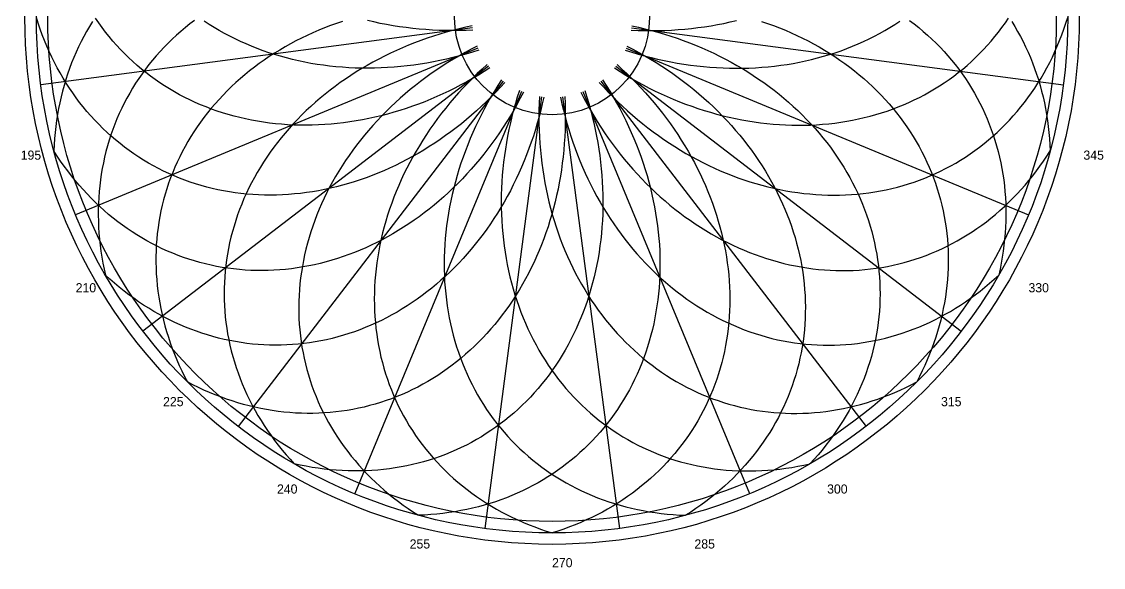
# Model space of a CAD drawing. Header units: millimetres. Extents: x -479 to 486, y -480 to 488.
# Drawn here: x -463 to 481, y -480 to -4 of the extents above; entities that cross this region are included whole.
import ezdxf

# ---------------------------------------------------------------- set-up
doc = ezdxf.new("R2010")
doc.units = ezdxf.units.MM

msp = doc.modelspace()

# ---------------------------------------------------------------- linework, layer by layer
at = {"layer": 'ARO'}
for radius in [460, 440]:
    msp.add_circle((0, 0), radius, dxfattribs=at)
at = {"layer": 'ARO_EJE'}
msp.add_circle((0, 0), 450, dxfattribs=at)
at = {"layer": 'CURVAS'}
for points in [[(-41.0804, -56.678), (-45.0474, -61.0177), (-49.0847, -65.2794), (-53.1907, -69.4611), (-57.3635, -73.5612), (-61.6013, -77.5778), (-65.9024, -81.5092), (-70.2649, -85.3538), (-74.6869, -89.1098), (-79.1665, -92.7757), (-83.7018, -96.3499), (-88.2908, -99.8308), (-92.9315, -103.2169), (-97.622, -106.5069), (-102.3603, -109.6992), (-107.1442, -112.7926), (-111.9718, -115.7856), (-116.841, -118.677), (-121.7496, -121.4655), (-126.6956, -124.15), (-131.6768, -126.7292), (-136.6911, -129.2022), (-141.7364, -131.5677), (-146.8104, -133.8249), (-151.911, -135.9726), (-157.036, -138.0101), (-162.1832, -139.9364), (-167.3503, -141.7507), (-172.5352, -143.4522), (-177.7355, -145.0401), (-182.9492, -146.5139), (-188.1739, -147.8729), (-193.4074, -149.1164), (-198.6474, -150.244), (-203.8917, -151.2551), (-209.1381, -152.1494), (-214.3842, -152.9264), (-219.6278, -153.5858), (-224.8667, -154.1273), (-230.0985, -154.5508), (-235.3211, -154.8559), (-240.5323, -155.0426), (-245.7297, -155.1108), (-250.9111, -155.0605), (-256.0743, -154.8917), (-261.2171, -154.6043), (-266.3373, -154.1988), (-271.4326, -153.6751), (-276.5009, -153.0334), (-281.54, -152.2741), (-286.5477, -151.3975), (-291.5219, -150.404), (-296.4604, -149.2939), (-301.3611, -148.0679), (-306.222, -146.7263), (-311.0408, -145.2698), (-315.8155, -143.699), (-320.5442, -142.0146), (-325.2246, -140.2173), (-329.8549, -138.3078), (-334.4331, -136.2871), (-338.9571, -134.1559), (-343.4251, -131.9152), (-347.835, -129.5659), (-352.1851, -127.1091), (-356.4733, -124.5458), (-360.698, -121.8772), (-364.8573, -119.1043), (-368.9493, -116.2283), (-372.9723, -113.2506), (-376.9247, -110.1723), (-380.8046, -106.9948), (-384.6105, -103.7195), (-388.3406, -100.3477), (-391.9934, -96.881), (-395.5674, -93.3208), (-399.0609, -89.6686), (-402.4724, -85.9261), (-405.8006, -82.0948), (-409.044, -78.1764), (-412.2011, -74.1725), (-415.2706, -70.0849), (-418.2513, -65.9153), (-421.1417, -61.6657), (-423.9407, -57.3376), (-426.6471, -52.9331), (-429.2597, -48.454), (-431.7774, -43.9023), (-434.199, -39.2798), (-436.5236, -34.5887), (-438.7502, -29.8309), (-440.8778, -25.0084), (-442.9054, -20.1234), (-444.8322, -15.1779), (-446.6575, -10.174), (-448.3803, -5.114), (-450, 0.0001)], [(41.0804, -56.678), (45.0474, -61.0177), (49.0847, -65.2794), (53.1907, -69.4611), (57.3635, -73.5612), (61.6013, -77.5778), (65.9024, -81.5092), (70.2649, -85.3538), (74.6869, -89.1098), (79.1665, -92.7757), (83.7018, -96.3499), (88.2908, -99.8308), (92.9315, -103.2169), (97.622, -106.5069), (102.3603, -109.6992), (107.1442, -112.7926), (111.9718, -115.7856), (116.841, -118.677), (121.7496, -121.4655), (126.6956, -124.15), (131.6768, -126.7292), (136.6911, -129.2022), (141.7364, -131.5677), (146.8104, -133.8249), (151.911, -135.9726), (157.036, -138.0101), (162.1832, -139.9364), (167.3503, -141.7507), (172.5352, -143.4522), (177.7355, -145.0401), (182.9492, -146.5139), (188.1739, -147.8729), (193.4074, -149.1164), (198.6474, -150.244), (203.8917, -151.2551), (209.1381, -152.1494), (214.3842, -152.9264), (219.6278, -153.5858), (224.8667, -154.1273), (230.0985, -154.5508), (235.3211, -154.8559), (240.5323, -155.0426), (245.7297, -155.1108), (250.9111, -155.0605), (256.0743, -154.8917), (261.2171, -154.6043), (266.3373, -154.1988), (271.4326, -153.6751), (276.5009, -153.0334), (281.54, -152.2741), (286.5477, -151.3975), (291.5219, -150.404), (296.4604, -149.2939), (301.3611, -148.0679), (306.222, -146.7263), (311.0408, -145.2698), (315.8155, -143.699), (320.5442, -142.0146), (325.2246, -140.2173), (329.8549, -138.3078), (334.4331, -136.2871), (338.9571, -134.1559), (343.4251, -131.9152), (347.835, -129.5659), (352.1851, -127.1091), (356.4733, -124.5458), (360.698, -121.8772), (364.8573, -119.1043), (368.9493, -116.2283), (372.9723, -113.2506), (376.9247, -110.1723), (380.8046, -106.9948), (384.6105, -103.7195), (388.3406, -100.3477), (391.9934, -96.881), (395.5674, -93.3208), (399.0609, -89.6686), (402.4724, -85.9261), (405.8006, -82.0948), (409.044, -78.1764), (412.2011, -74.1725), (415.2706, -70.0849), (418.2513, -65.9153), (421.1417, -61.6657), (423.9407, -57.3376), (426.6471, -52.9331), (429.2597, -48.454), (431.7774, -43.9023), (434.199, -39.2798), (436.5236, -34.5887), (438.7502, -29.8309), (440.8778, -25.0084), (442.9054, -20.1234), (444.8322, -15.1779), (446.6575, -10.174), (448.3803, -5.114), (450, 0.0001)], [(-401.0801, -3.5815), (-403.7112, -7.8755), (-406.242, -12.2394), (-408.6712, -16.6713), (-410.9978, -21.1693), (-413.221, -25.7315), (-415.3397, -30.3558), (-417.3529, -35.0404), (-419.2599, -39.7832), (-421.0598, -44.5821), (-422.7519, -49.435), (-424.3353, -54.34), (-425.8095, -59.295), (-427.1738, -64.2976), (-428.4276, -69.3459), (-429.5704, -74.4376), (-430.6017, -79.5705), (-431.521, -84.7425), (-432.3279, -89.9513), (-433.0221, -95.1947), (-433.6033, -100.4704), (-434.0712, -105.7761), (-434.4257, -111.1096), (-434.6666, -116.4686)], [(-54.35, -44.1143), (-59.305, -47.2794), (-64.3078, -50.3509), (-69.3561, -53.3275), (-74.4479, -56.2079), (-79.5809, -58.9908), (-84.753, -61.675), (-89.9619, -64.2595), (-95.2053, -66.7431), (-100.481, -69.1246), (-105.7869, -71.4032), (-111.1204, -73.5778), (-116.4795, -75.6475), (-121.8616, -77.6113), (-127.2647, -79.4686), (-132.6862, -81.2183), (-138.124, -82.8599), (-143.5756, -84.3925), (-149.0387, -85.8156), (-154.5109, -87.1284), (-159.99, -88.3306), (-165.4735, -89.4214), (-170.9591, -90.4006), (-176.4444, -91.2676), (-181.9271, -92.022), (-187.4048, -92.6636), (-192.8751, -93.1921), (-198.3357, -93.6072), (-203.7843, -93.9088), (-209.2185, -94.0967), (-214.636, -94.1709), (-220.0344, -94.1312), (-225.4114, -93.9778), (-230.7647, -93.7108), (-236.092, -93.3301), (-241.391, -92.8361), (-246.6595, -92.2288), (-251.8951, -91.5086), (-257.0956, -90.6758), (-262.2588, -89.7307), (-267.3824, -88.6737), (-272.4643, -87.5053), (-277.5023, -86.226), (-282.4941, -84.8364), (-287.4377, -83.3369), (-292.3309, -81.7284), (-297.1716, -80.0114), (-301.9578, -78.1868), (-306.6873, -76.2552), (-311.3582, -74.2176), (-315.9684, -72.0748), (-320.5159, -69.8277), (-324.9989, -67.4773), (-329.4153, -65.0246), (-333.7633, -62.4707), (-338.0409, -59.8166), (-342.2464, -57.0635), (-346.378, -54.2126), (-350.4338, -51.2652), (-354.4121, -48.2224), (-358.3112, -45.0855), (-362.1295, -41.8561), (-365.8653, -38.5353), (-369.5169, -35.1247), (-373.0829, -31.6258), (-376.5616, -28.04), (-379.9517, -24.3688), (-383.2515, -20.6139), (-386.4598, -16.7768), (-389.575, -12.8593), (-392.596, -8.863), (-395.5213, -4.7895), (-398.3498, -0.6408)], [(-311.9051, -2.6298), (-315.9735, -5.7196), (-319.9579, -8.8967), (-323.8564, -12.1598), (-327.6674, -15.5073), (-331.3892, -18.9379), (-335.0204, -22.45), (-338.5591, -26.0423), (-342.0041, -29.713), (-345.3538, -33.4608), (-348.6067, -37.2839), (-351.7614, -41.1806), (-354.8167, -45.1494), (-357.7711, -49.1885), (-360.6234, -53.2961), (-363.3724, -57.4707), (-366.0169, -61.7101), (-368.5558, -66.0128), (-370.9879, -70.3768), (-373.3122, -74.8003), (-375.5278, -79.2813), (-377.6336, -83.818), (-379.6288, -88.4083), (-381.5125, -93.0504), (-383.2839, -97.7421), (-384.9422, -102.4815), (-386.4867, -107.2666), (-387.9168, -112.0953), (-389.2318, -116.9655), (-390.4312, -121.8751), (-391.5144, -126.8221), (-392.481, -131.8042), (-393.3307, -136.8193), (-394.0629, -141.8653), (-394.6773, -146.94), (-395.1739, -152.0413), (-395.5523, -157.1668), (-395.8122, -162.3145), (-395.9538, -167.4822), (-395.9768, -172.6674), (-395.8813, -177.8682), (-395.6673, -183.0822), (-395.3349, -188.3071), (-394.8843, -193.5408), (-394.3155, -198.781), (-393.629, -204.0254), (-392.825, -209.2717), (-391.9037, -214.5178), (-390.8657, -219.7613), (-389.7114, -225)], [(-182.7207, -3.4985), (-188.015, -5.2955), (-193.2552, -7.1903), (-198.4391, -9.1822), (-203.5645, -11.2701), (-208.6291, -13.4533), (-213.6308, -15.7308), (-218.5674, -18.1017), (-223.4368, -20.5648), (-228.2369, -23.1191), (-232.9656, -25.7636), (-237.621, -28.4971), (-242.2009, -31.3185), (-246.7035, -34.2264), (-251.1267, -37.2197), (-255.4688, -40.2971), (-259.7278, -43.4572), (-263.9019, -46.6987), (-267.9892, -50.0203), (-271.9881, -53.4203), (-275.8968, -56.8975), (-279.7137, -60.4503), (-283.4371, -64.0772), (-287.0653, -67.7766), (-290.5968, -71.547), (-294.0302, -75.3866), (-297.3639, -79.2939), (-300.5965, -83.2672), (-303.7266, -87.3047), (-306.7529, -91.4048), (-309.6741, -95.5656), (-312.4888, -99.7854), (-315.1959, -104.0624), (-317.7943, -108.3947), (-320.2828, -112.7805), (-322.6603, -117.2178), (-324.9258, -121.7048), (-327.0784, -126.2395), (-329.1171, -130.82), (-331.0411, -135.4443), (-332.8494, -140.1104), (-334.5414, -144.8163), (-336.1163, -149.5601), (-337.5734, -154.3395), (-338.9122, -159.1527), (-340.1319, -163.9975), (-341.2322, -168.8718), (-342.2125, -173.7736), (-343.0724, -178.7007), (-343.8115, -183.651), (-344.4296, -188.6224), (-344.9263, -193.6128), (-345.3014, -198.6199), (-345.5548, -203.6417), (-345.6864, -208.676), (-345.6961, -213.7206), (-345.584, -218.7734), (-345.3499, -223.8321), (-344.9941, -228.8946), (-344.5168, -233.9587), (-343.9181, -239.0223), (-343.1982, -244.0832), (-342.3575, -249.1391), (-341.3964, -254.188), (-340.3152, -259.2275), (-339.1144, -264.2557), (-337.7946, -269.2703), (-336.3563, -274.2691), (-334.8001, -279.25), (-333.1267, -284.2109), (-331.3368, -289.1497), (-329.4313, -294.0641), (-327.4108, -298.952), (-325.2763, -303.8115), (-323.0287, -308.6404), (-320.6689, -313.4366), (-318.198, -318.1981)], [(-63.9157, -28.5444), (-69.5211, -30.3192), (-75.1483, -31.9912), (-80.795, -33.5597), (-86.4588, -35.0241), (-92.1372, -36.3837), (-97.8278, -37.6378), (-103.5281, -38.7861), (-109.2356, -39.8279), (-114.948, -40.7629), (-120.6628, -41.5905), (-126.3774, -42.3106), (-132.0895, -42.9227), (-137.7966, -43.4267), (-143.4962, -43.8222), (-149.1859, -44.1091), (-154.8632, -44.2874), (-160.5257, -44.3568), (-166.171, -44.3174), (-171.7966, -44.1692), (-177.4001, -43.9123), (-182.9791, -43.5468), (-188.5312, -43.0728), (-194.054, -42.4905), (-199.5451, -41.8002), (-205.0022, -41.0023), (-210.4229, -40.0969), (-215.8049, -39.0845), (-221.1459, -37.9656), (-226.4436, -36.7407), (-231.6956, -35.4102), (-236.8998, -33.9747), (-242.0539, -32.4349), (-247.1557, -30.7914), (-252.203, -29.0449), (-257.1936, -27.1962), (-262.1253, -25.246), (-266.9961, -23.1953), (-271.8039, -21.0449), (-276.5466, -18.7956), (-281.222, -16.4486), (-285.8284, -14.0047), (-290.3636, -11.4651), (-294.8256, -8.8308), (-299.2127, -6.1029), (-303.5228, -3.2827)], [(-69.6248, -7.2377), (-75.3666, -8.5034), (-81.0759, -9.8689), (-86.7504, -11.3339), (-92.3876, -12.8977), (-97.985, -14.5594), (-103.5403, -16.3186), (-109.051, -18.1743), (-114.5148, -20.1258), (-119.9293, -22.1723), (-125.2923, -24.3129), (-130.6014, -26.5466), (-135.8542, -28.8726), (-141.0487, -31.2897), (-146.1825, -33.797), (-151.2533, -36.3933), (-156.2592, -39.0776), (-161.1978, -41.8488), (-166.067, -44.7055), (-170.8648, -47.6466), (-175.5891, -50.6708), (-180.2379, -53.7769), (-184.8092, -56.9635), (-189.3009, -60.2291), (-193.7113, -63.5725), (-198.0382, -66.9921), (-202.28, -70.4865), (-206.4348, -74.0543), (-210.5008, -77.6937), (-214.4762, -81.4034), (-218.3594, -85.1817), (-222.1486, -89.027), (-225.8423, -92.9375), (-229.4388, -96.9117), (-232.9366, -100.9479), (-236.3343, -105.0442), (-239.6302, -109.1989), (-242.8231, -113.4103), (-245.9115, -117.6766), (-248.8941, -121.9958), (-251.7697, -126.3661), (-254.537, -130.7858), (-257.1948, -135.2527), (-259.7419, -139.7652), (-262.1773, -144.321), (-264.4998, -148.9185), (-266.7087, -153.5555), (-268.8028, -158.23), (-270.7813, -162.9401), (-272.6433, -167.6837), (-274.388, -172.4588), (-276.0146, -177.2634), (-277.5226, -182.0953), (-278.9111, -186.9525), (-280.1797, -191.8328), (-281.3278, -196.7343), (-282.3547, -201.6548), (-283.2603, -206.5921), (-284.044, -211.5442), (-284.7056, -216.5089), (-285.2446, -221.484), (-285.661, -226.4675), (-285.9544, -231.4572), (-286.1249, -236.451), (-286.1722, -241.4467), (-286.0965, -246.442), (-285.8977, -251.4351), (-285.576, -256.4235), (-285.1313, -261.4053), (-284.564, -266.3782), (-283.8743, -271.3402), (-283.0625, -276.2891), (-282.1289, -281.2227), (-281.074, -286.139), (-279.8981, -291.0358), (-278.6019, -295.911), (-277.1858, -300.7625), (-275.6504, -305.5883), (-273.9965, -310.3863), (-272.2247, -315.1543), (-270.3358, -319.8904), (-268.3306, -324.5925), (-266.21, -329.2585), (-263.9749, -333.8866), (-261.6262, -338.4746), (-259.1649, -343.0207), (-256.5923, -347.5228), (-253.9091, -351.979), (-251.1168, -356.3875), (-248.2165, -360.7462), (-245.2094, -365.0534), (-242.0968, -369.3072), (-238.88, -373.5056), (-235.5605, -377.6471), (-232.1397, -381.7297), (-228.619, -385.7517), (-225, -389.7115)], [(-69.1256, -11.0291), (-74.9994, -11.2927), (-80.8676, -11.4513), (-86.7279, -11.5049), (-92.5777, -11.4535), (-98.4145, -11.297), (-104.2358, -11.0357), (-110.039, -10.6694), (-115.8217, -10.1985), (-121.5815, -9.6232), (-127.3157, -8.9436), (-133.022, -8.16), (-138.6979, -7.2729), (-144.3409, -6.2826), (-149.9487, -5.1895), (-155.5188, -3.994), (-161.0488, -2.6968)], [(54.35, -44.1143), (59.305, -47.2794), (64.3078, -50.3509), (69.3561, -53.3275), (74.4479, -56.2079), (79.5809, -58.9908), (84.753, -61.675), (89.9619, -64.2595), (95.2053, -66.7431), (100.481, -69.1246), (105.7869, -71.4032), (111.1204, -73.5778), (116.4795, -75.6475), (121.8616, -77.6113), (127.2647, -79.4686), (132.6862, -81.2183), (138.124, -82.8599), (143.5756, -84.3925), (149.0387, -85.8156), (154.5109, -87.1284), (159.99, -88.3306), (165.4735, -89.4214), (170.9591, -90.4006), (176.4444, -91.2676), (181.9271, -92.022), (187.4048, -92.6636), (192.8751, -93.1921), (198.3357, -93.6072), (203.7843, -93.9088), (209.2185, -94.0967), (214.636, -94.1709), (220.0344, -94.1312), (225.4114, -93.9778), (230.7647, -93.7108), (236.092, -93.3301), (241.391, -92.8361), (246.6595, -92.2288), (251.8951, -91.5086), (257.0956, -90.6758), (262.2588, -89.7307), (267.3824, -88.6737), (272.4643, -87.5053), (277.5023, -86.226), (282.4941, -84.8364), (287.4377, -83.3369), (292.3309, -81.7284), (297.1716, -80.0114), (301.9578, -78.1868), (306.6873, -76.2552), (311.3582, -74.2176), (315.9684, -72.0748), (320.5159, -69.8277), (324.9989, -67.4773), (329.4153, -65.0246), (333.7633, -62.4707), (338.0409, -59.8166), (342.2464, -57.0635), (346.378, -54.2126), (350.4338, -51.2652), (354.4121, -48.2224), (358.3112, -45.0855), (362.1295, -41.8561), (365.8653, -38.5353), (369.5169, -35.1247), (373.0829, -31.6258), (376.5616, -28.04), (379.9517, -24.3688), (383.2515, -20.6139), (386.4598, -16.7768), (389.575, -12.8593), (392.596, -8.863), (395.5213, -4.7895), (398.3498, -0.6408)], [(63.9157, -28.5444), (69.5211, -30.3192), (75.1483, -31.9912), (80.795, -33.5597), (86.4588, -35.0241), (92.1372, -36.3837), (97.8278, -37.6378), (103.5281, -38.7861), (109.2356, -39.8279), (114.948, -40.7629), (120.6628, -41.5905), (126.3774, -42.3106), (132.0895, -42.9227), (137.7966, -43.4267), (143.4962, -43.8222), (149.1859, -44.1091), (154.8632, -44.2874), (160.5257, -44.3568), (166.171, -44.3174), (171.7966, -44.1692), (177.4001, -43.9123), (182.9791, -43.5468), (188.5312, -43.0728), (194.054, -42.4905), (199.5451, -41.8002), (205.0022, -41.0023), (210.4229, -40.0969), (215.8049, -39.0845), (221.1459, -37.9656), (226.4436, -36.7407), (231.6956, -35.4102), (236.8998, -33.9747), (242.0539, -32.4349), (247.1557, -30.7914), (252.203, -29.0449), (257.1936, -27.1962), (262.1253, -25.246), (266.9961, -23.1953), (271.8039, -21.0449), (276.5466, -18.7956), (281.222, -16.4486), (285.8284, -14.0047), (290.3636, -11.4651), (294.8256, -8.8308), (299.2127, -6.1029), (303.5228, -3.2827)], [(69.1256, -11.0291), (74.9994, -11.2927), (80.8676, -11.4513), (86.7279, -11.5049), (92.5777, -11.4535), (98.4145, -11.297), (104.2358, -11.0357), (110.039, -10.6694), (115.8217, -10.1985), (121.5815, -9.6232), (127.3157, -8.9436), (133.022, -8.16), (138.6979, -7.2729), (144.3409, -6.2826), (149.9487, -5.1895), (155.5188, -3.994), (161.0488, -2.6968)], [(69.6248, -7.2377), (75.3666, -8.5034), (81.0759, -9.8689), (86.7504, -11.3339), (92.3876, -12.8977), (97.985, -14.5594), (103.5403, -16.3186), (109.051, -18.1743), (114.5148, -20.1258), (119.9293, -22.1723), (125.2923, -24.3129), (130.6014, -26.5466), (135.8542, -28.8726), (141.0487, -31.2897), (146.1825, -33.797), (151.2533, -36.3933), (156.2592, -39.0776), (161.1978, -41.8488), (166.067, -44.7055), (170.8648, -47.6466), (175.5891, -50.6708), (180.2379, -53.7769), (184.8092, -56.9635), (189.3009, -60.2291), (193.7113, -63.5725), (198.0382, -66.9921), (202.28, -70.4865), (206.4348, -74.0543), (210.5008, -77.6937), (214.4762, -81.4034), (218.3594, -85.1817), (222.1486, -89.027), (225.8423, -92.9375), (229.4388, -96.9117), (232.9366, -100.9479), (236.3343, -105.0442), (239.6302, -109.1989), (242.8231, -113.4103), (245.9115, -117.6766), (248.8941, -121.9958), (251.7697, -126.3661), (254.537, -130.7858), (257.1948, -135.2527), (259.7419, -139.7652), (262.1773, -144.321), (264.4998, -148.9185), (266.7087, -153.5555), (268.8028, -158.23), (270.7813, -162.9401), (272.6433, -167.6837), (274.388, -172.4588), (276.0146, -177.2634), (277.5226, -182.0953), (278.9111, -186.9525), (280.1797, -191.8328), (281.3278, -196.7343), (282.3547, -201.6548), (283.2603, -206.5921), (284.044, -211.5442), (284.7056, -216.5089), (285.2446, -221.484), (285.661, -226.4675), (285.9544, -231.4572), (286.1249, -236.451), (286.1722, -241.4467), (286.0965, -246.442), (285.8977, -251.4351), (285.576, -256.4235), (285.1313, -261.4053), (284.564, -266.3782), (283.8743, -271.3402), (283.0625, -276.2891), (282.1289, -281.2227), (281.074, -286.139), (279.8981, -291.0358), (278.6019, -295.911), (277.1858, -300.7625), (275.6504, -305.5883), (273.9965, -310.3863), (272.2247, -315.1543), (270.3358, -319.8904), (268.3306, -324.5925), (266.21, -329.2585), (263.9749, -333.8866), (261.6262, -338.4746), (259.1649, -343.0207), (256.5923, -347.5228), (253.9091, -351.979), (251.1168, -356.3875), (248.2165, -360.7462), (245.2094, -365.0534), (242.0968, -369.3072), (238.88, -373.5056), (235.5605, -377.6471), (232.1397, -381.7297), (228.619, -385.7517), (225, -389.7115)], [(182.7207, -3.4985), (188.015, -5.2955), (193.2552, -7.1903), (198.4391, -9.1822), (203.5645, -11.2701), (208.6291, -13.4533), (213.6308, -15.7308), (218.5674, -18.1017), (223.4368, -20.5648), (228.2369, -23.1191), (232.9656, -25.7636), (237.621, -28.4971), (242.2009, -31.3185), (246.7035, -34.2264), (251.1267, -37.2197), (255.4688, -40.2971), (259.7278, -43.4572), (263.9019, -46.6987), (267.9892, -50.0203), (271.9881, -53.4203), (275.8968, -56.8975), (279.7137, -60.4503), (283.4371, -64.0772), (287.0653, -67.7766), (290.5968, -71.547), (294.0302, -75.3866), (297.3639, -79.2939), (300.5965, -83.2672), (303.7266, -87.3047), (306.7529, -91.4048), (309.6741, -95.5656), (312.4888, -99.7854), (315.1959, -104.0624), (317.7943, -108.3947), (320.2828, -112.7805), (322.6603, -117.2178), (324.9258, -121.7048), (327.0784, -126.2395), (329.1171, -130.82), (331.0411, -135.4443), (332.8494, -140.1104), (334.5414, -144.8163), (336.1163, -149.5601), (337.5734, -154.3395), (338.9122, -159.1527), (340.1319, -163.9975), (341.2322, -168.8718), (342.2125, -173.7736), (343.0724, -178.7007), (343.8115, -183.651), (344.4296, -188.6224), (344.9263, -193.6128), (345.3014, -198.6199), (345.5548, -203.6417), (345.6864, -208.676), (345.6961, -213.7206), (345.584, -218.7734), (345.3499, -223.8321), (344.9941, -228.8946), (344.5168, -233.9587), (343.9181, -239.0223), (343.1982, -244.0832), (342.3575, -249.1391), (341.3964, -254.188), (340.3152, -259.2275), (339.1144, -264.2557), (337.7946, -269.2703), (336.3563, -274.2691), (334.8001, -279.25), (333.1267, -284.2109), (331.3368, -289.1497), (329.4313, -294.0641), (327.4108, -298.952), (325.2763, -303.8115), (323.0287, -308.6404), (320.6689, -313.4366), (318.198, -318.1981)], [(311.9051, -2.6298), (315.9735, -5.7196), (319.9579, -8.8967), (323.8564, -12.1598), (327.6674, -15.5073), (331.3892, -18.9379), (335.0204, -22.45), (338.5591, -26.0423), (342.0041, -29.713), (345.3538, -33.4608), (348.6067, -37.2839), (351.7614, -41.1806), (354.8167, -45.1494), (357.7711, -49.1885), (360.6234, -53.2961), (363.3724, -57.4707), (366.0169, -61.7101), (368.5558, -66.0128), (370.9879, -70.3768), (373.3122, -74.8003), (375.5278, -79.2813), (377.6336, -83.818), (379.6288, -88.4083), (381.5125, -93.0504), (383.2839, -97.7421), (384.9422, -102.4815), (386.4867, -107.2666), (387.9168, -112.0953), (389.2318, -116.9655), (390.4312, -121.8751), (391.5144, -126.8221), (392.481, -131.8042), (393.3307, -136.8193), (394.0629, -141.8653), (394.6773, -146.94), (395.1739, -152.0413), (395.5523, -157.1668), (395.8122, -162.3145), (395.9538, -167.4822), (395.9768, -172.6674), (395.8813, -177.8682), (395.6673, -183.0822), (395.3349, -188.3071), (394.8843, -193.5408), (394.3155, -198.781), (393.629, -204.0254), (392.825, -209.2717), (391.9037, -214.5178), (390.8657, -219.7613), (389.7114, -225)], [(401.0801, -3.5815), (403.7112, -7.8755), (406.242, -12.2394), (408.6712, -16.6713), (410.9978, -21.1693), (413.221, -25.7315), (415.3397, -30.3558), (417.3529, -35.0404), (419.2599, -39.7832), (421.0598, -44.5821), (422.7519, -49.435), (424.3353, -54.34), (425.8095, -59.295), (427.1738, -64.2976), (428.4276, -69.3459), (429.5704, -74.4376), (430.6017, -79.5705), (431.521, -84.7425), (432.3279, -89.9513), (433.0221, -95.1947), (433.6033, -100.4704), (434.0712, -105.7761), (434.4257, -111.1096), (434.6666, -116.4686)], [(-65.3791, -25.0113), (-70.5977, -27.7199), (-75.7591, -30.5167), (-80.861, -33.4004), (-85.9014, -36.3698), (-90.878, -39.4237), (-95.7886, -42.5607), (-100.6313, -45.7795), (-105.4038, -49.0787), (-110.1042, -52.4568), (-114.7304, -55.9125), (-119.2805, -59.4442), (-123.7524, -63.0504), (-128.1442, -66.7296), (-132.4541, -70.4802), (-136.6802, -74.3005), (-140.8207, -78.1889), (-144.8738, -82.1438), (-148.8378, -86.1635), (-152.7109, -90.2462), (-156.4915, -94.3901), (-160.178, -98.5935), (-163.7687, -102.8546), (-167.2622, -107.1715), (-170.6569, -111.5425), (-173.9514, -115.9655), (-177.1443, -120.4387), (-180.2341, -124.9602), (-183.2195, -129.528), (-186.0994, -134.1402), (-188.8723, -138.7948), (-191.5372, -143.4897), (-194.0929, -148.2231), (-196.5383, -152.9927), (-198.8723, -157.7966), (-201.0939, -162.6327), (-203.2023, -167.4989), (-205.1964, -172.3932), (-207.0753, -177.3134), (-208.8385, -182.2574), (-210.4849, -187.2231), (-212.014, -192.2084), (-213.4251, -197.211), (-214.7175, -202.2289), (-215.8908, -207.2599), (-216.9443, -212.3018), (-217.8778, -217.3525), (-218.6907, -222.4097), (-219.3826, -227.4714), (-219.9534, -232.5353), (-220.4028, -237.5993), (-220.7305, -242.6611), (-220.9365, -247.7187), (-221.0206, -252.7697), (-220.9828, -257.8121), (-220.8232, -262.8437), (-220.5416, -267.8623), (-220.1385, -272.8658), (-219.6138, -277.852), (-218.9678, -282.8187), (-218.2008, -287.7639), (-217.3132, -292.6853), (-216.3052, -297.581), (-215.1774, -302.4487), (-213.9302, -307.2864), (-212.5641, -312.092), (-211.0798, -316.8634), (-209.4779, -321.5986), (-207.759, -326.2955), (-205.924, -330.9522), (-203.9735, -335.5666), (-201.9085, -340.1367), (-199.7298, -344.6606), (-197.4384, -349.1363), (-195.0352, -353.562), (-192.5213, -357.9356), (-189.8978, -362.2553), (-187.1658, -366.5192), (-184.3264, -370.7256), (-181.3809, -374.8726), (-178.3306, -378.9584), (-175.1767, -382.9813), (-171.9207, -386.9395), (-168.5639, -390.8314), (-165.1078, -394.6552), (-161.5538, -398.4094), (-157.9036, -402.0922), (-154.1585, -405.7022), (-150.3204, -409.2377), (-146.3907, -412.6972), (-142.3713, -416.0794), (-138.2638, -419.3826), (-134.07, -422.6055), (-129.7917, -425.7466), (-125.4308, -428.8048), (-120.9891, -431.7785), (-116.4685, -434.6666)], [(65.3791, -25.0113), (70.5977, -27.7199), (75.7591, -30.5167), (80.861, -33.4004), (85.9014, -36.3698), (90.878, -39.4237), (95.7886, -42.5607), (100.6313, -45.7795), (105.4038, -49.0787), (110.1042, -52.4568), (114.7304, -55.9125), (119.2805, -59.4442), (123.7524, -63.0504), (128.1442, -66.7296), (132.4541, -70.4802), (136.6802, -74.3005), (140.8207, -78.1889), (144.8738, -82.1438), (148.8378, -86.1635), (152.7109, -90.2462), (156.4915, -94.3901), (160.178, -98.5935), (163.7687, -102.8546), (167.2622, -107.1715), (170.6569, -111.5425), (173.9514, -115.9655), (177.1443, -120.4387), (180.2341, -124.9602), (183.2195, -129.528), (186.0994, -134.1402), (188.8723, -138.7948), (191.5372, -143.4897), (194.0929, -148.2231), (196.5383, -152.9927), (198.8723, -157.7966), (201.0939, -162.6327), (203.2023, -167.4989), (205.1964, -172.3932), (207.0753, -177.3134), (208.8385, -182.2574), (210.4849, -187.2231), (212.014, -192.2084), (213.4251, -197.211), (214.7175, -202.2289), (215.8908, -207.2599), (216.9443, -212.3018), (217.8778, -217.3525), (218.6907, -222.4097), (219.3826, -227.4714), (219.9534, -232.5353), (220.4028, -237.5993), (220.7305, -242.6611), (220.9365, -247.7187), (221.0206, -252.7697), (220.9828, -257.8121), (220.8232, -262.8437), (220.5416, -267.8623), (220.1385, -272.8658), (219.6138, -277.852), (218.9678, -282.8187), (218.2008, -287.7639), (217.3132, -292.6853), (216.3052, -297.581), (215.1774, -302.4487), (213.9302, -307.2864), (212.5641, -312.092), (211.0798, -316.8634), (209.4779, -321.5986), (207.759, -326.2955), (205.924, -330.9522), (203.9735, -335.5666), (201.9085, -340.1367), (199.7298, -344.6606), (197.4384, -349.1363), (195.0352, -353.562), (192.5213, -357.9356), (189.8978, -362.2553), (187.1658, -366.5192), (184.3264, -370.7256), (181.3809, -374.8726), (178.3306, -378.9584), (175.1767, -382.9813), (171.9207, -386.9395), (168.5639, -390.8314), (165.1078, -394.6552), (161.5538, -398.4094), (157.9036, -402.0922), (154.1585, -405.7022), (150.3204, -409.2377), (146.3907, -412.6972), (142.3713, -416.0794), (138.2638, -419.3826), (134.07, -422.6055), (129.7917, -425.7466), (125.4308, -428.8048), (120.9891, -431.7785), (116.4685, -434.6666)], [(-56.678, -41.0804), (-61.0177, -45.0474), (-65.2794, -49.0847), (-69.4611, -53.1907), (-73.5612, -57.3635), (-77.5778, -61.6013), (-81.5092, -65.9024), (-85.3538, -70.2649), (-89.1098, -74.6869), (-92.7757, -79.1665), (-96.3499, -83.7018), (-99.8308, -88.2908), (-103.2169, -92.9315), (-106.5069, -97.622), (-109.6992, -102.3603), (-112.7926, -107.1442), (-115.7856, -111.9718), (-118.677, -116.841), (-121.4655, -121.7496), (-124.15, -126.6956), (-126.7292, -131.6768), (-129.2022, -136.6911), (-131.5677, -141.7364), (-133.8249, -146.8104), (-135.9726, -151.911), (-138.0101, -157.036), (-139.9364, -162.1832), (-141.7507, -167.3503), (-143.4522, -172.5352), (-145.0401, -177.7355), (-146.5139, -182.9492), (-147.8729, -188.1739), (-149.1164, -193.4074), (-150.244, -198.6474), (-151.2551, -203.8917), (-152.1494, -209.1381), (-152.9264, -214.3842), (-153.5858, -219.6278), (-154.1273, -224.8667), (-154.5508, -230.0985), (-154.8559, -235.3211), (-155.0426, -240.5323), (-155.1108, -245.7297), (-155.0605, -250.9111), (-154.8917, -256.0743), (-154.6043, -261.2171), (-154.1988, -266.3373), (-153.6751, -271.4326), (-153.0334, -276.5009), (-152.2741, -281.54), (-151.3975, -286.5477), (-150.404, -291.5219), (-149.2939, -296.4604), (-148.0679, -301.3611), (-146.7263, -306.222), (-145.2698, -311.0408), (-143.699, -315.8155), (-142.0146, -320.5442), (-140.2173, -325.2246), (-138.3078, -329.8549), (-136.2871, -334.4331), (-134.1559, -338.9571), (-131.9152, -343.4251), (-129.5659, -347.835), (-127.1091, -352.1851), (-124.5458, -356.4733), (-121.8772, -360.698), (-119.1043, -364.8573), (-116.2283, -368.9493), (-113.2506, -372.9723), (-110.1723, -376.9247), (-106.9948, -380.8046), (-103.7195, -384.6105), (-100.3477, -388.3406), (-96.881, -391.9934), (-93.3208, -395.5674), (-89.6686, -399.0609), (-85.9261, -402.4724), (-82.0948, -405.8006), (-78.1764, -409.044), (-74.1725, -412.2011), (-70.0849, -415.2706), (-65.9153, -418.2513), (-61.6657, -421.1417), (-57.3376, -423.9407), (-52.9331, -426.6471), (-48.454, -429.2597), (-43.9023, -431.7774), (-39.2798, -434.199), (-34.5887, -436.5236), (-29.8309, -438.7502), (-25.0084, -440.8778), (-20.1234, -442.9054), (-15.1779, -444.8322), (-10.174, -446.6575), (-5.114, -448.3803), (0.0001, -450)], [(56.678, -41.0804), (61.0177, -45.0474), (65.2794, -49.0847), (69.4611, -53.1907), (73.5612, -57.3635), (77.5778, -61.6013), (81.5092, -65.9024), (85.3538, -70.2649), (89.1098, -74.6869), (92.7757, -79.1665), (96.3499, -83.7018), (99.8308, -88.2908), (103.2169, -92.9315), (106.5069, -97.622), (109.6992, -102.3603), (112.7926, -107.1442), (115.7856, -111.9718), (118.677, -116.841), (121.4655, -121.7496), (124.15, -126.6956), (126.7292, -131.6768), (129.2022, -136.6911), (131.5677, -141.7364), (133.8249, -146.8104), (135.9726, -151.911), (138.0101, -157.036), (139.9364, -162.1832), (141.7507, -167.3503), (143.4522, -172.5352), (145.0401, -177.7355), (146.5139, -182.9492), (147.8729, -188.1739), (149.1164, -193.4074), (150.244, -198.6474), (151.2551, -203.8917), (152.1494, -209.1381), (152.9264, -214.3842), (153.5858, -219.6278), (154.1273, -224.8667), (154.5508, -230.0985), (154.8559, -235.3211), (155.0426, -240.5323), (155.1108, -245.7297), (155.0605, -250.9111), (154.8917, -256.0743), (154.6043, -261.2171), (154.1988, -266.3373), (153.6751, -271.4326), (153.0334, -276.5009), (152.2741, -281.54), (151.3975, -286.5477), (150.404, -291.5219), (149.2939, -296.4604), (148.0679, -301.3611), (146.7263, -306.222), (145.2698, -311.0408), (143.699, -315.8155), (142.0146, -320.5442), (140.2173, -325.2246), (138.3078, -329.8549), (136.2871, -334.4331), (134.1559, -338.9571), (131.9152, -343.4251), (129.5659, -347.835), (127.1091, -352.1851), (124.5458, -356.4733), (121.8772, -360.698), (119.1043, -364.8573), (116.2283, -368.9493), (113.2506, -372.9723), (110.1723, -376.9247), (106.9948, -380.8046), (103.7195, -384.6105), (100.3477, -388.3406), (96.881, -391.9934), (93.3208, -395.5674), (89.6686, -399.0609), (85.9261, -402.4724), (82.0948, -405.8006), (78.1764, -409.044), (74.1725, -412.2011), (70.0849, -415.2706), (65.9153, -418.2513), (61.6657, -421.1417), (57.3376, -423.9407), (52.9331, -426.6471), (48.454, -429.2597), (43.9023, -431.7774), (39.2798, -434.199), (34.5887, -436.5236), (29.8309, -438.7502), (25.0084, -440.8778), (20.1234, -442.9054), (15.1779, -444.8322), (10.174, -446.6575), (5.114, -448.3803), (-0.0001, -450)], [(44.1143, -54.35), (47.2794, -59.305), (50.3509, -64.3078), (53.3275, -69.3561), (56.2079, -74.4479), (58.9908, -79.5809), (61.675, -84.753), (64.2595, -89.9619), (66.7431, -95.2053), (69.1246, -100.481), (71.4032, -105.7869), (73.5778, -111.1204), (75.6475, -116.4795), (77.6113, -121.8616), (79.4686, -127.2647), (81.2183, -132.6862), (82.8599, -138.124), (84.3925, -143.5756), (85.8156, -149.0387), (87.1284, -154.5109), (88.3306, -159.99), (89.4214, -165.4735), (90.4006, -170.9591), (91.2676, -176.4444), (92.022, -181.9271), (92.6636, -187.4048), (93.1921, -192.8751), (93.6072, -198.3357), (93.9088, -203.7843), (94.0967, -209.2185), (94.1709, -214.636), (94.1312, -220.0344), (93.9778, -225.4114), (93.7108, -230.7647), (93.3301, -236.092), (92.8361, -241.391), (92.2288, -246.6595), (91.5086, -251.8951), (90.6758, -257.0956), (89.7307, -262.2588), (88.6737, -267.3824), (87.5053, -272.4643), (86.226, -277.5023), (84.8364, -282.4941), (83.3369, -287.4377), (81.7284, -292.3309), (80.0114, -297.1716), (78.1868, -301.9578), (76.2552, -306.6873), (74.2176, -311.3582), (72.0748, -315.9684), (69.8277, -320.5159), (67.4773, -324.9989), (65.0246, -329.4153), (62.4707, -333.7633), (59.8166, -338.0409), (57.0635, -342.2464), (54.2126, -346.378), (51.2652, -350.4338), (48.2224, -354.4121), (45.0855, -358.3112), (41.8561, -362.1295), (38.5353, -365.8653), (35.1247, -369.5169), (31.6258, -373.0829), (28.04, -376.5616), (24.3688, -379.9517), (20.6139, -383.2515), (16.7768, -386.4598), (12.8593, -389.575), (8.863, -392.596), (4.7895, -395.5213), (0.6408, -398.3498), (-3.5815, -401.0801), (-7.8755, -403.7112), (-12.2394, -406.242), (-16.6713, -408.6712), (-21.1693, -410.9978), (-25.7315, -413.221), (-30.3558, -415.3397), (-35.0404, -417.3529), (-39.7832, -419.2599), (-44.5821, -421.0598), (-49.435, -422.7519), (-54.34, -424.3353), (-59.295, -425.8095), (-64.2976, -427.1738), (-69.3459, -428.4276), (-74.4376, -429.5704), (-79.5705, -430.6017), (-84.7425, -431.521), (-89.9513, -432.3279), (-95.1947, -433.0221), (-100.4704, -433.6033), (-105.7761, -434.0712), (-111.1096, -434.4257), (-116.4686, -434.6666)], [(-44.1143, -54.35), (-47.2794, -59.305), (-50.3509, -64.3078), (-53.3275, -69.3561), (-56.2079, -74.4479), (-58.9908, -79.5809), (-61.675, -84.753), (-64.2595, -89.9619), (-66.7431, -95.2053), (-69.1246, -100.481), (-71.4032, -105.7869), (-73.5778, -111.1204), (-75.6475, -116.4795), (-77.6113, -121.8616), (-79.4686, -127.2647), (-81.2183, -132.6862), (-82.8599, -138.124), (-84.3925, -143.5756), (-85.8156, -149.0387), (-87.1284, -154.5109), (-88.3306, -159.99), (-89.4214, -165.4735), (-90.4006, -170.9591), (-91.2676, -176.4444), (-92.022, -181.9271), (-92.6636, -187.4048), (-93.1921, -192.8751), (-93.6072, -198.3357), (-93.9088, -203.7843), (-94.0967, -209.2185), (-94.1709, -214.636), (-94.1312, -220.0344), (-93.9778, -225.4114), (-93.7108, -230.7647), (-93.3301, -236.092), (-92.8361, -241.391), (-92.2288, -246.6595), (-91.5086, -251.8951), (-90.6758, -257.0956), (-89.7307, -262.2588), (-88.6737, -267.3824), (-87.5053, -272.4643), (-86.226, -277.5023), (-84.8364, -282.4941), (-83.3369, -287.4377), (-81.7284, -292.3309), (-80.0114, -297.1716), (-78.1868, -301.9578), (-76.2552, -306.6873), (-74.2176, -311.3582), (-72.0748, -315.9684), (-69.8277, -320.5159), (-67.4773, -324.9989), (-65.0246, -329.4153), (-62.4707, -333.7633), (-59.8166, -338.0409), (-57.0635, -342.2464), (-54.2126, -346.378), (-51.2652, -350.4338), (-48.2224, -354.4121), (-45.0855, -358.3112), (-41.8561, -362.1295), (-38.5353, -365.8653), (-35.1247, -369.5169), (-31.6258, -373.0829), (-28.04, -376.5616), (-24.3688, -379.9517), (-20.6139, -383.2515), (-16.7768, -386.4598), (-12.8593, -389.575), (-8.863, -392.596), (-4.7895, -395.5213), (-0.6408, -398.3498), (3.5815, -401.0801), (7.8755, -403.7112), (12.2394, -406.242), (16.6713, -408.6712), (21.1693, -410.9978), (25.7315, -413.221), (30.3558, -415.3397), (35.0404, -417.3529), (39.7832, -419.2599), (44.5821, -421.0598), (49.435, -422.7519), (54.34, -424.3353), (59.295, -425.8095), (64.2976, -427.1738), (69.3459, -428.4276), (74.4376, -429.5704), (79.5705, -430.6017), (84.7425, -431.521), (89.9513, -432.3279), (95.1947, -433.0221), (100.4704, -433.6033), (105.7761, -434.0712), (111.1096, -434.4257), (116.4686, -434.6666)], [(-25.0113, -65.3791), (-27.7199, -70.5977), (-30.5167, -75.7591), (-33.4004, -80.861), (-36.3698, -85.9014), (-39.4237, -90.878), (-42.5607, -95.7886), (-45.7795, -100.6313), (-49.0787, -105.4038), (-52.4568, -110.1042), (-55.9125, -114.7304), (-59.4442, -119.2805), (-63.0504, -123.7524), (-66.7296, -128.1442), (-70.4802, -132.4541), (-74.3005, -136.6802), (-78.1889, -140.8207), (-82.1438, -144.8738), (-86.1635, -148.8378), (-90.2462, -152.7109), (-94.3901, -156.4915), (-98.5935, -160.178), (-102.8546, -163.7687), (-107.1715, -167.2622), (-111.5425, -170.6569), (-115.9655, -173.9514), (-120.4387, -177.1443), (-124.9602, -180.2341), (-129.528, -183.2195), (-134.1402, -186.0994), (-138.7948, -188.8723), (-143.4897, -191.5372), (-148.2231, -194.0929), (-152.9927, -196.5383), (-157.7966, -198.8723), (-162.6327, -201.0939), (-167.4989, -203.2023), (-172.3932, -205.1964), (-177.3134, -207.0753), (-182.2574, -208.8385), (-187.2231, -210.4849), (-192.2084, -212.014), (-197.211, -213.4251), (-202.2289, -214.7175), (-207.2599, -215.8908), (-212.3018, -216.9443), (-217.3525, -217.8778), (-222.4097, -218.6907), (-227.4714, -219.3826), (-232.5353, -219.9534), (-237.5993, -220.4028), (-242.6611, -220.7305), (-247.7187, -220.9365), (-252.7697, -221.0206), (-257.8121, -220.9828), (-262.8437, -220.8232), (-267.8623, -220.5416), (-272.8658, -220.1385), (-277.852, -219.6138), (-282.8187, -218.9678), (-287.7639, -218.2008), (-292.6853, -217.3132), (-297.581, -216.3052), (-302.4487, -215.1774), (-307.2864, -213.9302), (-312.092, -212.5641), (-316.8634, -211.0798), (-321.5986, -209.4779), (-326.2955, -207.759), (-330.9522, -205.924), (-335.5666, -203.9735), (-340.1367, -201.9085), (-344.6606, -199.7298), (-349.1363, -197.4384), (-353.562, -195.0352), (-357.9356, -192.5213), (-362.2553, -189.8978), (-366.5192, -187.1658), (-370.7256, -184.3264), (-374.8726, -181.3809), (-378.9584, -178.3306), (-382.9813, -175.1767), (-386.9395, -171.9207), (-390.8314, -168.5639), (-394.6552, -165.1078), (-398.4094, -161.5538), (-402.0922, -157.9036), (-405.7022, -154.1585), (-409.2377, -150.3204), (-412.6972, -146.3907), (-416.0794, -142.3713), (-419.3826, -138.2638), (-422.6055, -134.07), (-425.7466, -129.7917), (-428.8048, -125.4308), (-431.7785, -120.9891), (-434.6666, -116.4685)], [(28.5444, -63.9157), (30.3192, -69.5211), (31.9912, -75.1483), (33.5597, -80.795), (35.0241, -86.4588), (36.3837, -92.1372), (37.6378, -97.8278), (38.7861, -103.5281), (39.8279, -109.2356), (40.7629, -114.948), (41.5905, -120.6628), (42.3106, -126.3774), (42.9227, -132.0895), (43.4267, -137.7966), (43.8222, -143.4962), (44.1091, -149.1859), (44.2874, -154.8632), (44.3568, -160.5257), (44.3174, -166.171), (44.1692, -171.7966), (43.9123, -177.4001), (43.5468, -182.9791), (43.0728, -188.5312), (42.4905, -194.054), (41.8002, -199.5451), (41.0023, -205.0022), (40.0969, -210.4229), (39.0845, -215.8049), (37.9656, -221.1459), (36.7407, -226.4436), (35.4102, -231.6956), (33.9747, -236.8998), (32.4349, -242.0539), (30.7914, -247.1557), (29.0449, -252.203), (27.1962, -257.1936), (25.246, -262.1253), (23.1953, -266.9961), (21.0449, -271.8039), (18.7956, -276.5466), (16.4486, -281.222), (14.0047, -285.8284), (11.4651, -290.3636), (8.8308, -294.8256), (6.1029, -299.2127), (3.2827, -303.5228), (0.3714, -307.7543), (-2.6298, -311.9051), (-5.7196, -315.9735), (-8.8967, -319.9579), (-12.1598, -323.8564), (-15.5073, -327.6674), (-18.9379, -331.3892), (-22.45, -335.0204), (-26.0423, -338.5591), (-29.713, -342.0041), (-33.4608, -345.3538), (-37.2839, -348.6067), (-41.1806, -351.7614), (-45.1494, -354.8167), (-49.1885, -357.7711), (-53.2961, -360.6234), (-57.4707, -363.3724), (-61.7101, -366.0169), (-66.0128, -368.5558), (-70.3768, -370.9879), (-74.8003, -373.3122), (-79.2813, -375.5278), (-83.818, -377.6336), (-88.4083, -379.6288), (-93.0504, -381.5125), (-97.7421, -383.2839), (-102.4815, -384.9422), (-107.2666, -386.4867), (-112.0953, -387.9168), (-116.9655, -389.2318), (-121.8751, -390.4312), (-126.8221, -391.5144), (-131.8042, -392.481), (-136.8193, -393.3307), (-141.8653, -394.0629), (-146.94, -394.6773), (-152.0413, -395.1739), (-157.1668, -395.5523), (-162.3145, -395.8122), (-167.4822, -395.9538), (-172.6674, -395.9768), (-177.8682, -395.8813), (-183.0822, -395.6673), (-188.3071, -395.3349), (-193.5408, -394.8843), (-198.781, -394.3155), (-204.0254, -393.629), (-209.2717, -392.825), (-214.5178, -391.9037), (-219.7613, -390.8657), (-225, -389.7114)], [(-28.5444, -63.9157), (-30.3192, -69.5211), (-31.9912, -75.1483), (-33.5597, -80.795), (-35.0241, -86.4588), (-36.3837, -92.1372), (-37.6378, -97.8278), (-38.7861, -103.5281), (-39.8279, -109.2356), (-40.7629, -114.948), (-41.5905, -120.6628), (-42.3106, -126.3774), (-42.9227, -132.0895), (-43.4267, -137.7966), (-43.8222, -143.4962), (-44.1091, -149.1859), (-44.2874, -154.8632), (-44.3568, -160.5257), (-44.3174, -166.171), (-44.1692, -171.7966), (-43.9123, -177.4001), (-43.5468, -182.9791), (-43.0728, -188.5312), (-42.4905, -194.054), (-41.8002, -199.5451), (-41.0023, -205.0022), (-40.0969, -210.4229), (-39.0845, -215.8049), (-37.9656, -221.1459), (-36.7407, -226.4436), (-35.4102, -231.6956), (-33.9747, -236.8998), (-32.4349, -242.0539), (-30.7914, -247.1557), (-29.0449, -252.203), (-27.1962, -257.1936), (-25.246, -262.1253), (-23.1953, -266.9961), (-21.0449, -271.8039), (-18.7956, -276.5466), (-16.4486, -281.222), (-14.0047, -285.8284), (-11.4651, -290.3636), (-8.8308, -294.8256), (-6.1029, -299.2127), (-3.2827, -303.5228), (-0.3714, -307.7543), (2.6298, -311.9051), (5.7196, -315.9735), (8.8967, -319.9579), (12.1598, -323.8564), (15.5073, -327.6674), (18.9379, -331.3892), (22.45, -335.0204), (26.0423, -338.5591), (29.713, -342.0041), (33.4608, -345.3538), (37.2839, -348.6067), (41.1806, -351.7614), (45.1494, -354.8167), (49.1885, -357.7711), (53.2961, -360.6234), (57.4707, -363.3724), (61.7101, -366.0169), (66.0128, -368.5558), (70.3768, -370.9879), (74.8003, -373.3122), (79.2813, -375.5278), (83.818, -377.6336), (88.4083, -379.6288), (93.0504, -381.5125), (97.7421, -383.2839), (102.4815, -384.9422), (107.2666, -386.4867), (112.0953, -387.9168), (116.9655, -389.2318), (121.8751, -390.4312), (126.8221, -391.5144), (131.8042, -392.481), (136.8193, -393.3307), (141.8653, -394.0629), (146.94, -394.6773), (152.0413, -395.1739), (157.1668, -395.5523), (162.3145, -395.8122), (167.4822, -395.9538), (172.6674, -395.9768), (177.8682, -395.8813), (183.0822, -395.6673), (188.3071, -395.3349), (193.5408, -394.8843), (198.781, -394.3155), (204.0254, -393.629), (209.2717, -392.825), (214.5178, -391.9037), (219.7613, -390.8657), (225, -389.7114)], [(25.0113, -65.3791), (27.7199, -70.5977), (30.5167, -75.7591), (33.4004, -80.861), (36.3698, -85.9014), (39.4237, -90.878), (42.5607, -95.7886), (45.7795, -100.6313), (49.0787, -105.4038), (52.4568, -110.1042), (55.9125, -114.7304), (59.4442, -119.2805), (63.0504, -123.7524), (66.7296, -128.1442), (70.4802, -132.4541), (74.3005, -136.6802), (78.1889, -140.8207), (82.1438, -144.8738), (86.1635, -148.8378), (90.2462, -152.7109), (94.3901, -156.4915), (98.5935, -160.178), (102.8546, -163.7687), (107.1715, -167.2622), (111.5425, -170.6569), (115.9655, -173.9514), (120.4387, -177.1443), (124.9602, -180.2341), (129.528, -183.2195), (134.1402, -186.0994), (138.7948, -188.8723), (143.4897, -191.5372), (148.2231, -194.0929), (152.9927, -196.5383), (157.7966, -198.8723), (162.6327, -201.0939), (167.4989, -203.2023), (172.3932, -205.1964), (177.3134, -207.0753), (182.2574, -208.8385), (187.2231, -210.4849), (192.2084, -212.014), (197.211, -213.4251), (202.2289, -214.7175), (207.2599, -215.8908), (212.3018, -216.9443), (217.3525, -217.8778), (222.4097, -218.6907), (227.4714, -219.3826), (232.5353, -219.9534), (237.5993, -220.4028), (242.6611, -220.7305), (247.7187, -220.9365), (252.7697, -221.0206), (257.8121, -220.9828), (262.8437, -220.8232), (267.8623, -220.5416), (272.8658, -220.1385), (277.852, -219.6138), (282.8187, -218.9678), (287.7639, -218.2008), (292.6853, -217.3132), (297.581, -216.3052), (302.4487, -215.1774), (307.2864, -213.9302), (312.092, -212.5641), (316.8634, -211.0798), (321.5986, -209.4779), (326.2955, -207.759), (330.9522, -205.924), (335.5666, -203.9735), (340.1367, -201.9085), (344.6606, -199.7298), (349.1363, -197.4384), (353.562, -195.0352), (357.9356, -192.5213), (362.2553, -189.8978), (366.5192, -187.1658), (370.7256, -184.3264), (374.8726, -181.3809), (378.9584, -178.3306), (382.9813, -175.1767), (386.9395, -171.9207), (390.8314, -168.5639), (394.6552, -165.1078), (398.4094, -161.5538), (402.0922, -157.9036), (405.7022, -154.1585), (409.2377, -150.3204), (412.6972, -146.3907), (416.0794, -142.3713), (419.3826, -138.2638), (422.6055, -134.07), (425.7466, -129.7917), (428.8048, -125.4308), (431.7785, -120.9891), (434.6666, -116.4685)], [(-7.2377, -69.6248), (-8.5034, -75.3666), (-9.8689, -81.0759), (-11.3339, -86.7504), (-12.8977, -92.3876), (-14.5594, -97.985), (-16.3186, -103.5403), (-18.1743, -109.051), (-20.1258, -114.5148), (-22.1723, -119.9293), (-24.3129, -125.2923), (-26.5466, -130.6014), (-28.8726, -135.8542), (-31.2897, -141.0487), (-33.797, -146.1825), (-36.3933, -151.2533), (-39.0776, -156.2592), (-41.8488, -161.1978), (-44.7055, -166.067), (-47.6466, -170.8648), (-50.6708, -175.5891), (-53.7769, -180.2379), (-56.9635, -184.8092), (-60.2291, -189.3009), (-63.5725, -193.7113), (-66.9921, -198.0382), (-70.4865, -202.28), (-74.0543, -206.4348), (-77.6937, -210.5008), (-81.4034, -214.4762), (-85.1817, -218.3594), (-89.027, -222.1486), (-92.9375, -225.8423), (-96.9117, -229.4388), (-100.9479, -232.9366), (-105.0442, -236.3343), (-109.1989, -239.6302), (-113.4103, -242.8231), (-117.6766, -245.9115), (-121.9958, -248.8941), (-126.3661, -251.7697), (-130.7858, -254.537), (-135.2527, -257.1948), (-139.7652, -259.7419), (-144.321, -262.1773), (-148.9185, -264.4998), (-153.5555, -266.7087), (-158.23, -268.8028), (-162.9401, -270.7813), (-167.6837, -272.6433), (-172.4588, -274.388), (-177.2634, -276.0146), (-182.0953, -277.5226), (-186.9525, -278.9111), (-191.8328, -280.1797), (-196.7343, -281.3278), (-201.6548, -282.3547), (-206.5921, -283.2603), (-211.5442, -284.044), (-216.5089, -284.7056), (-221.484, -285.2446), (-226.4675, -285.661), (-231.4572, -285.9544), (-236.451, -286.1249), (-241.4467, -286.1722), (-246.442, -286.0965), (-251.4351, -285.8977), (-256.4235, -285.576), (-261.4053, -285.1313), (-266.3782, -284.564), (-271.3402, -283.8743), (-276.2891, -283.0625), (-281.2227, -282.1289), (-286.139, -281.074), (-291.0358, -279.8981), (-295.911, -278.6019), (-300.7625, -277.1858), (-305.5883, -275.6504), (-310.3863, -273.9965), (-315.1543, -272.2247), (-319.8904, -270.3358), (-324.5925, -268.3306), (-329.2585, -266.21), (-333.8866, -263.9749), (-338.4746, -261.6262), (-343.0207, -259.1649), (-347.5228, -256.5923), (-351.979, -253.9091), (-356.3875, -251.1168), (-360.7462, -248.2165), (-365.0534, -245.2094), (-369.3072, -242.0968), (-373.5056, -238.88), (-377.6471, -235.5605), (-381.7297, -232.1397), (-385.7517, -228.619), (-389.7115, -225)], [(11.0291, -69.1256), (11.2927, -74.9994), (11.4513, -80.8676), (11.5049, -86.7279), (11.4535, -92.5777), (11.297, -98.4145), (11.0357, -104.2358), (10.6694, -110.039), (10.1985, -115.8217), (9.6232, -121.5815), (8.9436, -127.3157), (8.16, -133.022), (7.2729, -138.6979), (6.2826, -144.3409), (5.1895, -149.9487), (3.994, -155.5188), (2.6968, -161.0488), (1.2983, -166.5363), (-0.2009, -171.979), (-1.8, -177.3746), (-3.4985, -182.7207), (-5.2955, -188.015), (-7.1903, -193.2552), (-9.1822, -198.4391), (-11.2701, -203.5645), (-13.4533, -208.6291), (-15.7308, -213.6308), (-18.1017, -218.5674), (-20.5648, -223.4368), (-23.1191, -228.2369), (-25.7636, -232.9656), (-28.4971, -237.621), (-31.3185, -242.2009), (-34.2264, -246.7035), (-37.2197, -251.1267), (-40.2971, -255.4688), (-43.4572, -259.7278), (-46.6987, -263.9019), (-50.0203, -267.9892), (-53.4203, -271.9881), (-56.8975, -275.8968), (-60.4503, -279.7137), (-64.0772, -283.4371), (-67.7766, -287.0653), (-71.547, -290.5968), (-75.3866, -294.0302), (-79.2939, -297.3639), (-83.2672, -300.5965), (-87.3047, -303.7266), (-91.4048, -306.7529), (-95.5656, -309.6741), (-99.7854, -312.4888), (-104.0624, -315.1959), (-108.3947, -317.7943), (-112.7805, -320.2828), (-117.2178, -322.6603), (-121.7048, -324.9258), (-126.2395, -327.0784), (-130.82, -329.1171), (-135.4443, -331.0411), (-140.1104, -332.8494), (-144.8163, -334.5414), (-149.5601, -336.1163), (-154.3395, -337.5734), (-159.1527, -338.9122), (-163.9975, -340.1319), (-168.8718, -341.2322), (-173.7736, -342.2125), (-178.7007, -343.0724), (-183.651, -343.8115), (-188.6224, -344.4296), (-193.6128, -344.9263), (-198.6199, -345.3014), (-203.6417, -345.5548), (-208.676, -345.6864), (-213.7206, -345.6961), (-218.7734, -345.584), (-223.8321, -345.3499), (-228.8946, -344.9941), (-233.9587, -344.5168), (-239.0223, -343.9181), (-244.0832, -343.1982), (-249.1391, -342.3575), (-254.188, -341.3964), (-259.2275, -340.3152), (-264.2557, -339.1144), (-269.2703, -337.7946), (-274.2691, -336.3563), (-279.25, -334.8001), (-284.2109, -333.1267), (-289.1497, -331.3368), (-294.0641, -329.4313), (-298.952, -327.4108), (-303.8115, -325.2763), (-308.6404, -323.0287), (-313.4366, -320.6689), (-318.1981, -318.198)], [(-11.0291, -69.1256), (-11.2927, -74.9994), (-11.4513, -80.8676), (-11.5049, -86.7279), (-11.4535, -92.5777), (-11.297, -98.4145), (-11.0357, -104.2358), (-10.6694, -110.039), (-10.1985, -115.8217), (-9.6232, -121.5815), (-8.9436, -127.3157), (-8.16, -133.022), (-7.2729, -138.6979), (-6.2826, -144.3409), (-5.1895, -149.9487), (-3.994, -155.5188), (-2.6968, -161.0488), (-1.2983, -166.5363), (0.2009, -171.979), (1.8, -177.3746), (3.4985, -182.7207), (5.2955, -188.015), (7.1903, -193.2552), (9.1822, -198.4391), (11.2701, -203.5645), (13.4533, -208.6291), (15.7308, -213.6308), (18.1017, -218.5674), (20.5648, -223.4368), (23.1191, -228.2369), (25.7636, -232.9656), (28.4971, -237.621), (31.3185, -242.2009), (34.2264, -246.7035), (37.2197, -251.1267), (40.2971, -255.4688), (43.4572, -259.7278), (46.6987, -263.9019), (50.0203, -267.9892), (53.4203, -271.9881), (56.8975, -275.8968), (60.4503, -279.7137), (64.0772, -283.4371), (67.7766, -287.0653), (71.547, -290.5968), (75.3866, -294.0302), (79.2939, -297.3639), (83.2672, -300.5965), (87.3047, -303.7266), (91.4048, -306.7529), (95.5656, -309.6741), (99.7854, -312.4888), (104.0624, -315.1959), (108.3947, -317.7943), (112.7805, -320.2828), (117.2178, -322.6603), (121.7048, -324.9258), (126.2395, -327.0784), (130.82, -329.1171), (135.4443, -331.0411), (140.1104, -332.8494), (144.8163, -334.5414), (149.5601, -336.1163), (154.3395, -337.5734), (159.1527, -338.9122), (163.9975, -340.1319), (168.8718, -341.2322), (173.7736, -342.2125), (178.7007, -343.0724), (183.651, -343.8115), (188.6224, -344.4296), (193.6128, -344.9263), (198.6199, -345.3014), (203.6417, -345.5548), (208.676, -345.6864), (213.7206, -345.6961), (218.7734, -345.584), (223.8321, -345.3499), (228.8946, -344.9941), (233.9587, -344.5168), (239.0223, -343.9181), (244.0832, -343.1982), (249.1391, -342.3575), (254.188, -341.3964), (259.2275, -340.3152), (264.2557, -339.1144), (269.2703, -337.7946), (274.2691, -336.3563), (279.25, -334.8001), (284.2109, -333.1267), (289.1497, -331.3368), (294.0641, -329.4313), (298.952, -327.4108), (303.8115, -325.2763), (308.6404, -323.0287), (313.4366, -320.6689), (318.1981, -318.198)], [(7.2377, -69.6248), (8.5034, -75.3666), (9.8689, -81.0759), (11.3339, -86.7504), (12.8977, -92.3876), (14.5594, -97.985), (16.3186, -103.5403), (18.1743, -109.051), (20.1258, -114.5148), (22.1723, -119.9293), (24.3129, -125.2923), (26.5466, -130.6014), (28.8726, -135.8542), (31.2897, -141.0487), (33.797, -146.1825), (36.3933, -151.2533), (39.0776, -156.2592), (41.8488, -161.1978), (44.7055, -166.067), (47.6466, -170.8648), (50.6708, -175.5891), (53.7769, -180.2379), (56.9635, -184.8092), (60.2291, -189.3009), (63.5725, -193.7113), (66.9921, -198.0382), (70.4865, -202.28), (74.0543, -206.4348), (77.6937, -210.5008), (81.4034, -214.4762), (85.1817, -218.3594), (89.027, -222.1486), (92.9375, -225.8423), (96.9117, -229.4388), (100.9479, -232.9366), (105.0442, -236.3343), (109.1989, -239.6302), (113.4103, -242.8231), (117.6766, -245.9115), (121.9958, -248.8941), (126.3661, -251.7697), (130.7858, -254.537), (135.2527, -257.1948), (139.7652, -259.7419), (144.321, -262.1773), (148.9185, -264.4998), (153.5555, -266.7087), (158.23, -268.8028), (162.9401, -270.7813), (167.6837, -272.6433), (172.4588, -274.388), (177.2634, -276.0146), (182.0953, -277.5226), (186.9525, -278.9111), (191.8328, -280.1797), (196.7343, -281.3278), (201.6548, -282.3547), (206.5921, -283.2603), (211.5442, -284.044), (216.5089, -284.7056), (221.484, -285.2446), (226.4675, -285.661), (231.4572, -285.9544), (236.451, -286.1249), (241.4467, -286.1722), (246.442, -286.0965), (251.4351, -285.8977), (256.4235, -285.576), (261.4053, -285.1313), (266.3782, -284.564), (271.3402, -283.8743), (276.2891, -283.0625), (281.2227, -282.1289), (286.139, -281.074), (291.0358, -279.8981), (295.911, -278.6019), (300.7625, -277.1858), (305.5883, -275.6504), (310.3863, -273.9965), (315.1543, -272.2247), (319.8904, -270.3358), (324.5925, -268.3306), (329.2585, -266.21), (333.8866, -263.9749), (338.4746, -261.6262), (343.0207, -259.1649), (347.5228, -256.5923), (351.979, -253.9091), (356.3875, -251.1168), (360.7462, -248.2165), (365.0534, -245.2094), (369.3072, -242.0968), (373.5056, -238.88), (377.6471, -235.5605), (381.7297, -232.1397), (385.7517, -228.619), (389.7115, -225)]]:
    msp.add_lwpolyline(points, dxfattribs=at)
at = {"layer": 'DISCO'}
msp.add_circle((0, 0), 85, dxfattribs=at)
at = {"layer": 'MERIDIANOS'}
for p, q in [((-69.4011, -9.1368), (-446.1502, -58.7368)), ((69.4011, -9.1368), (446.1502, -58.7368)), ((-64.6716, -26.7878), (-415.7458, -172.2075)), ((64.6716, -26.7878), (415.7458, -172.2075)), ((-55.5347, -42.6133), (-357.009, -273.9426)), ((55.5347, -42.6133), (357.009, -273.9426)), ((-42.6133, -55.5347), (-273.9426, -357.009)), ((42.6133, -55.5347), (273.9426, -357.009)), ((-26.7878, -64.6716), (-172.2075, -415.7458)), ((26.7878, -64.6716), (172.2075, -415.7458)), ((-9.1368, -69.4011), (-58.7368, -446.1502)), ((9.1368, -69.4011), (58.7368, -446.1502))]:
    msp.add_line(p, q, dxfattribs=at)

# ---------------------------------------------------------------- texts
at = {"layer": 'TEXTO'}
for s, p in [('195', (-463.6444, -124.2331)), ('345', (463.6444, -124.2331)), ('210', (-415.6922, -240)), ('330', (415.6922, -240)), ('225', (-339.4113, -339.4113)), ('315', (339.4113, -339.4113)), ('240', (-240, -415.6922)), ('300', (240, -415.6922)), ('255', (-124.2331, -463.6444)), ('285', (124.2331, -463.6444)), ('270', (0, -480))]:
    msp.add_text(s, height=8, dxfattribs=at).set_placement(p)

doc.saveas('drawing.dxf')
